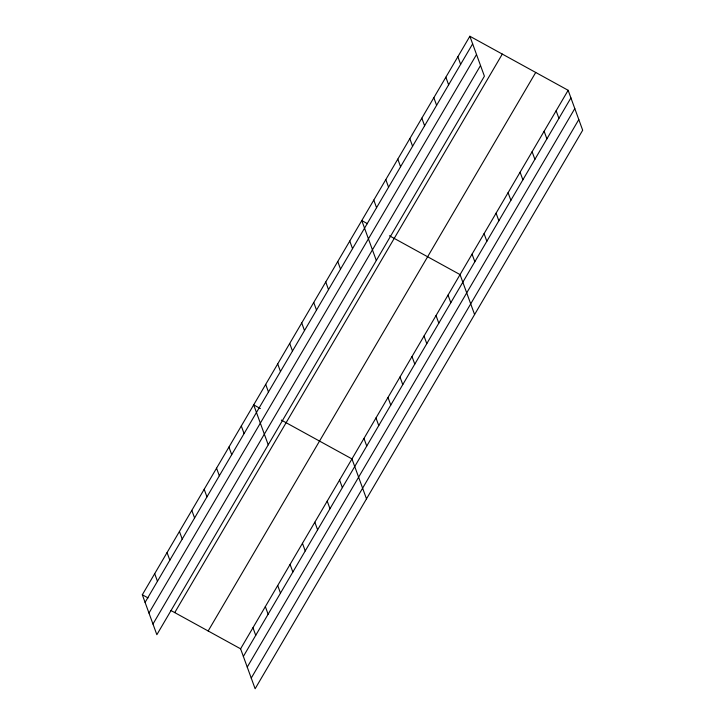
<?xml version="1.0" encoding="UTF-8"?>
<svg xmlns="http://www.w3.org/2000/svg" width="725" height="725" viewBox="0 0 725 725"><rect width="100%" height="100%" fill="white"/><g stroke="black" fill="none" stroke-linecap="round" stroke-linejoin="round"><path stroke-width="1.09" d="M469.873 36.25L484.409 76.188L156.854 634.71L142.317 594.772L469.873 36.25L568.146 90.29L582.683 130.228L255.127 688.75L240.591 648.812L170.928 610.504M145.082 602.384L472.646 43.862M148.969 613.051L476.524 54.529M152.966 624.044L480.53 65.522M174.743 612.607L502.307 54.085M208.157 630.977L535.721 72.455M240.591 648.812L568.146 90.29M243.364 656.424L570.919 97.902M247.243 667.091L574.798 108.569M251.24 678.083L578.804 119.562M367.502 223.708L361.775 220.563L376.311 260.502M389.443 235.77L460.058 274.603L474.594 314.541M260.366 408.547L253.687 404.876L268.223 444.815M281.345 420.083L351.96 458.916L366.497 498.854M142.317 594.772L148.036 597.917M556.138 110.771L558.912 118.383M544.131 131.252L546.895 138.865M532.114 151.724L534.887 159.337M520.106 172.206L522.879 179.818M508.098 192.687L510.871 200.299M457.865 56.731L460.638 64.344M496.09 213.168L498.854 220.781M445.857 77.213L448.621 84.816M484.073 233.64L486.847 241.253M433.84 97.685L436.613 105.297M472.066 254.122L474.839 261.734M421.832 118.166L424.605 125.778M409.824 138.647L412.588 146.26M448.041 295.084L450.814 302.697M397.808 159.128L400.581 166.741M436.033 315.565L438.806 323.169M385.8 179.601L388.573 187.213M424.025 336.038L426.789 343.65M373.792 200.082L376.556 207.694M412.008 356.519L414.782 364.131M400.001 377L402.774 384.612M349.767 241.044L352.54 248.657M387.993 397.481L390.766 405.094M337.759 261.517L340.532 269.129M375.985 417.953L378.749 425.566M325.752 281.998L328.516 289.61M363.968 438.435L366.741 446.047M313.735 302.479L316.508 310.092M301.727 322.96L304.5 330.573M339.59 480.013L342.354 487.626M289.719 343.442L292.483 351.045M277.702 363.914L280.475 371.526M327.211 501.111L329.984 508.723M265.694 384.395L268.468 392.007M314.84 522.217L317.604 529.83M302.461 543.315L305.234 550.928M241.307 425.974L244.08 433.586M290.091 564.412L292.855 572.025M228.937 447.071L231.71 454.684M277.711 585.51L280.484 593.123M216.558 468.178L219.331 475.781M265.341 606.617L268.114 614.229M204.187 489.275L206.96 496.888M252.962 627.714L255.735 635.327M191.817 510.373L194.581 517.985M179.438 531.47L182.211 539.083M167.067 552.577L169.831 560.18M154.688 573.674L157.461 581.287"/></g></svg>
